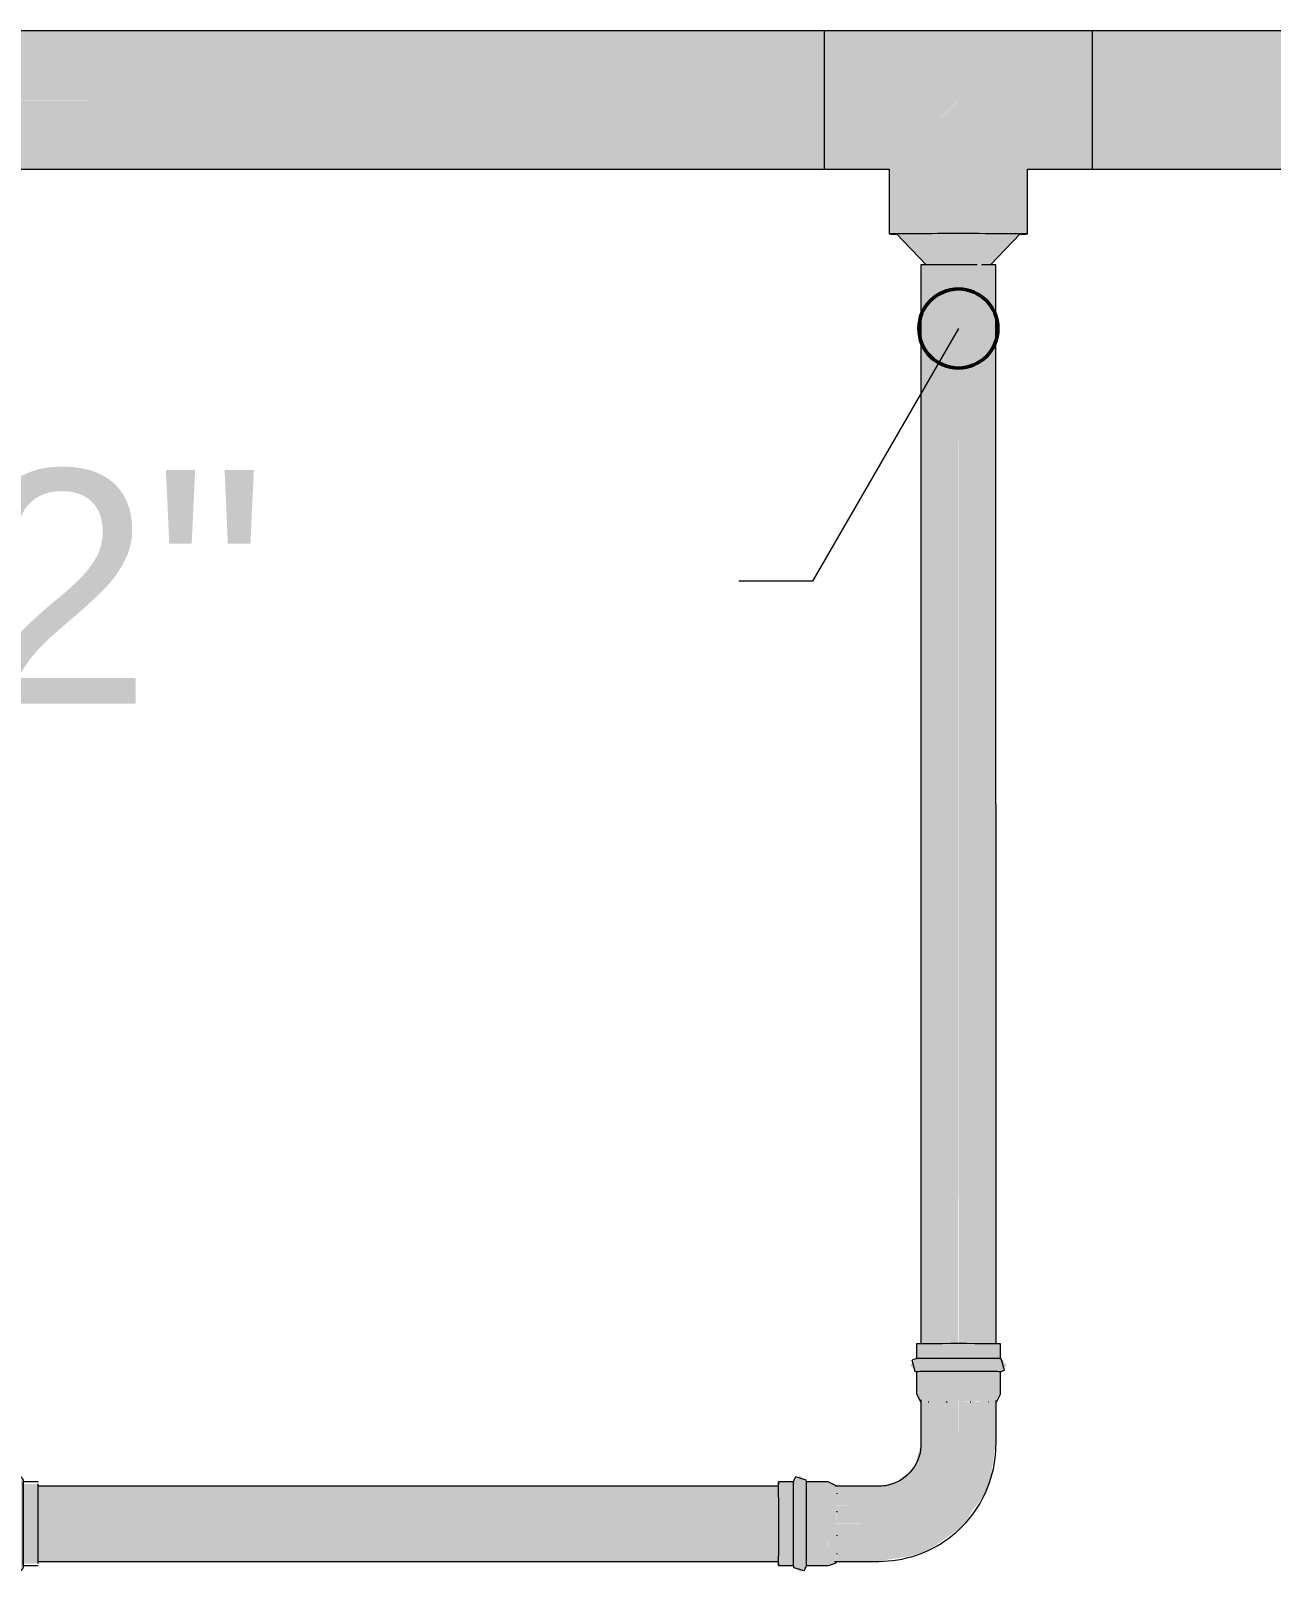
# Model space of a CAD drawing. Header units: inches. Extents: x -3385 to 41, y 7 to 1342.
# Drawn here: x -3215.64 to -3184.27, y 1094.52 to 1133.49 of the extents above; entities that cross this region are included whole.
import ezdxf

# ---------------------------------------------------------------- set-up
doc = ezdxf.new("R2010")
doc.units = ezdxf.units.IN
doc.header["$MEASUREMENT"] = 0
doc.layers.add('G-ANNO-DIMS', color=111, linetype='Continuous', lineweight=9)
doc.layers.add('P-PIPE', color=3, linetype='Continuous', lineweight=9)
doc.styles.add('Arial', font='arial.ttf', dxfattribs={"height": 5.901198})

# ---------------------------------------------------------------- blocks, each defined once
blk = doc.blocks.new('Victaulic-VicPress316-Elbow 90-45deg Style P568_P571 - Standard-V24-LOWER PARKING')
at = {"layer": 'P-PIPE'}
for points in [[(-3218.941, 1095.743), (-3218.777, 1095.743), (-3218.8, 1095.982), (-3218.87, 1096.213), (-3219.172, 1096.631), (-3219.367, 1096.79), (-3219.672, 1096.913), (-3220, 1096.966), (-3220.341, 1096.908), (-3220.672, 1096.758), (-3220.857, 1096.593), (-3221.13, 1096.213), (-3221.141, 1095.743), (-3221.059, 1095.743), (-3220.857, 1096.365), (-3220.327, 1096.75), (-3219.673, 1096.75), (-3219.143, 1096.365), (-3219.042, 1096.054)], [(-3218.941, 1095.743), (-3219.143, 1096.365), (-3219.673, 1096.75), (-3220.327, 1096.75), (-3220.857, 1096.365), (-3221.059, 1095.743), (-3220.95, 1095.743), (-3220.911, 1096.006), (-3220.823, 1096.218), (-3220.672, 1096.415), (-3220.475, 1096.566), (-3220.246, 1096.66), (-3220, 1096.693), (-3219.706, 1096.646), (-3219.688, 1096.633), (-3219.525, 1096.566), (-3219.328, 1096.415), (-3219.177, 1096.218), (-3219.082, 1095.989), (-3219.05, 1095.743)], [(-3216.711, 1095.743), (-3216.711, 1096.75), (-3216.829, 1096.773), (-3216.89, 1096.724), (-3216.929, 1096.635), (-3216.9, 1096.559), (-3216.929, 1096.281), (-3216.912, 1096.206), (-3216.911, 1095.954), (-3216.929, 1095.743), (-3216.833, 1095.743)], [(-3216.644, 1095.743), (-3216.155, 1095.746), (-3216.155, 1096.75), (-3216.711, 1096.75), (-3216.711, 1095.743)], [(-3215.908, 1095.743), (-3215.826, 1095.743), (-3215.838, 1096.79), (-3215.877, 1096.908), (-3215.99, 1096.966), (-3216.044, 1096.908), (-3216.155, 1096.75), (-3216.155, 1095.743), (-3215.99, 1095.743)], [(-3215.503, 1095.743), (-3215.45, 1095.743), (-3215.45, 1096.75), (-3215.826, 1096.75), (-3215.826, 1095.743)], [(-3218.777, 1095.743), (-3217.985, 1095.743), (-3217.985, 1096.693), (-3219.231, 1096.68), (-3219.143, 1096.593), (-3218.868, 1096.206), (-3218.8, 1095.982), (-3218.785, 1095.834)], [(-3216.929, 1095.743), (-3216.901, 1096.064), (-3216.928, 1096.32), (-3216.907, 1096.474), (-3216.901, 1096.575), (-3216.929, 1096.646), (-3216.905, 1096.693), (-3217.985, 1096.678), (-3217.985, 1095.743), (-3217.773, 1095.743)], [(-3219.224, 1096.279), (-3219.241, 1096.301), (-3219.231, 1096.288)], [(-3220, 1094.519), (-3219.659, 1094.577), (-3219.367, 1094.696), (-3219.143, 1094.892), (-3218.87, 1095.273), (-3218.8, 1095.503), (-3218.777, 1095.743), (-3218.941, 1095.743), (-3219.143, 1095.12), (-3219.673, 1094.736), (-3220.327, 1094.736), (-3220.327, 1094.736), (-3220.857, 1095.12), (-3221.059, 1095.743), (-3221.224, 1095.743), (-3221.2, 1095.503), (-3221.13, 1095.273), (-3220.828, 1094.855), (-3220.633, 1094.696), (-3220.328, 1094.572)], [(-3219.673, 1094.736), (-3219.143, 1095.12), (-3218.941, 1095.743), (-3219.05, 1095.743), (-3219.089, 1095.48), (-3219.177, 1095.268), (-3219.328, 1095.071), (-3219.525, 1094.92), (-3219.754, 1094.825), (-3220, 1094.793), (-3220.294, 1094.839), (-3220.312, 1094.852), (-3220.475, 1094.92), (-3220.672, 1095.071), (-3220.823, 1095.268), (-3220.918, 1095.497), (-3220.95, 1095.743), (-3221.059, 1095.743), (-3220.857, 1095.12), (-3220.327, 1094.736), (-3220, 1094.736)], [(-3219.248, 1094.793), (-3217.985, 1094.807), (-3217.985, 1095.743), (-3218.777, 1095.743), (-3218.806, 1095.485), (-3218.891, 1095.243), (-3219.176, 1094.851), (-3219.236, 1094.802)], [(-3216.905, 1094.793), (-3216.929, 1094.851), (-3216.899, 1094.927), (-3216.906, 1095.014), (-3216.91, 1095.088), (-3216.929, 1095.206), (-3216.913, 1095.304), (-3216.9, 1095.539), (-3216.929, 1095.743), (-3217.985, 1095.743), (-3217.985, 1094.793), (-3216.929, 1094.793)], [(-3216.829, 1094.713), (-3216.711, 1094.736), (-3216.711, 1095.743), (-3216.928, 1095.74), (-3216.897, 1095.464), (-3216.92, 1095.132), (-3216.906, 1095.012), (-3216.903, 1094.896), (-3216.927, 1094.836), (-3216.867, 1094.736), (-3216.841, 1094.72)], [(-3216.155, 1094.736), (-3216.155, 1095.743), (-3216.711, 1095.743), (-3216.711, 1094.736)], [(-3215.99, 1094.519), (-3215.877, 1094.577), (-3215.826, 1094.736), (-3215.826, 1095.743), (-3216.155, 1095.743), (-3216.155, 1094.736), (-3216.04, 1094.572)], [(-3215.45, 1094.736), (-3215.45, 1095.743), (-3215.826, 1095.743), (-3215.826, 1094.736)]]:
    blk.add_hatch(color=256, dxfattribs=at).paths.add_polyline_path(points, flags=0)
for p, q in [((-3216.155, 1096.802), (-3216.711, 1096.802)), ((-3216.155, 1096.75), (-3216.155, 1095.743)), ((-3215.826, 1096.75), (-3215.826, 1095.743)), ((-3215.45, 1096.802), (-3215.826, 1096.802)), ((-3215.45, 1095.743), (-3215.45, 1096.75)), ((-3220.048, 1096.692), (-3220.01, 1096.693)), ((-3219.994, 1096.693), (-3219.986, 1096.693)), ((-3216.885, 1096.693), (-3217.985, 1096.693)), ((-3216.929, 1096.322), (-3216.929, 1096.284)), ((-3216.155, 1095.743), (-3216.155, 1094.736)), ((-3215.826, 1095.743), (-3215.826, 1094.736)), ((-3215.45, 1094.736), (-3215.45, 1095.743)), ((-3216.929, 1095.202), (-3216.929, 1095.164)), ((-3217.985, 1094.793), (-3216.882, 1094.793)), ((-3216.711, 1094.684), (-3216.155, 1094.684)), ((-3215.826, 1094.684), (-3215.45, 1094.684))]:
    blk.add_line(p, q, dxfattribs=at)
at = {"layer": 'P-PIPE', "flags": 128}
for points in [[(-3218.777, 1095.743), (-3218.777, 1095.792), (-3218.78, 1095.841), (-3218.785, 1095.889), (-3218.792, 1095.938), (-3218.801, 1095.986), (-3218.812, 1096.034), (-3218.824, 1096.081), (-3218.839, 1096.128), (-3218.855, 1096.174), (-3218.873, 1096.219), (-3218.893, 1096.264), (-3218.915, 1096.308), (-3218.938, 1096.351), (-3218.963, 1096.393), (-3218.99, 1096.434), (-3219.019, 1096.473), (-3219.049, 1096.512), (-3219.08, 1096.55), (-3219.113, 1096.586), (-3219.148, 1096.621), (-3219.183, 1096.654), (-3219.22, 1096.686), (-3219.259, 1096.716), (-3219.298, 1096.745), (-3219.339, 1096.772), (-3219.381, 1096.798), (-3219.423, 1096.822), (-3219.467, 1096.844), (-3219.511, 1096.865), (-3219.557, 1096.883), (-3219.603, 1096.9), (-3219.649, 1096.915), (-3219.696, 1096.928), (-3219.744, 1096.939), (-3219.792, 1096.949), (-3219.84, 1096.956), (-3219.889, 1096.961), (-3219.938, 1096.965), (-3219.987, 1096.966), (-3220.036, 1096.966), (-3220.085, 1096.963), (-3220.133, 1096.959), (-3220.182, 1096.953), (-3220.23, 1096.944), (-3220.278, 1096.934), (-3220.325, 1096.922), (-3220.372, 1096.908), (-3220.419, 1096.892), (-3220.464, 1096.875), (-3220.509, 1096.855), (-3220.553, 1096.834), (-3220.596, 1096.811), (-3220.639, 1096.786), (-3220.68, 1096.76), (-3220.72, 1096.732), (-3220.759, 1096.702), (-3220.797, 1096.671), (-3220.833, 1096.639), (-3220.868, 1096.605), (-3220.902, 1096.569), (-3220.935, 1096.533), (-3220.965, 1096.495), (-3220.995, 1096.455), (-3221.022, 1096.415), (-3221.048, 1096.374), (-3221.073, 1096.331), (-3221.095, 1096.288), (-3221.116, 1096.244), (-3221.135, 1096.198), (-3221.153, 1096.153), (-3221.168, 1096.106), (-3221.182, 1096.059), (-3221.194, 1096.012), (-3221.203, 1095.964), (-3221.211, 1095.915), (-3221.217, 1095.867), (-3221.221, 1095.818), (-3221.223, 1095.769), (-3221.224, 1095.743)], [(-3216.929, 1096.693), (-3216.922, 1096.701), (-3216.915, 1096.71), (-3216.908, 1096.718), (-3216.9, 1096.726), (-3216.892, 1096.733), (-3216.884, 1096.74), (-3216.875, 1096.747), (-3216.866, 1096.753), (-3216.857, 1096.759), (-3216.848, 1096.765), (-3216.839, 1096.77), (-3216.829, 1096.775), (-3216.819, 1096.78), (-3216.809, 1096.784), (-3216.799, 1096.787), (-3216.788, 1096.791), (-3216.778, 1096.794), (-3216.767, 1096.796), (-3216.756, 1096.798), (-3216.746, 1096.8), (-3216.735, 1096.801), (-3216.724, 1096.802), (-3216.713, 1096.802), (-3216.711, 1096.802)], [(-3216.155, 1096.802), (-3216.155, 1096.801), (-3216.155, 1096.799), (-3216.155, 1096.794), (-3216.155, 1096.788), (-3216.155, 1096.781), (-3216.155, 1096.772), (-3216.155, 1096.761), (-3216.155, 1096.748), (-3216.155, 1096.734), (-3216.155, 1096.718), (-3216.155, 1096.701), (-3216.155, 1096.682), (-3216.155, 1096.662), (-3216.155, 1096.64), (-3216.155, 1096.617), (-3216.155, 1096.592), (-3216.155, 1096.566), (-3216.155, 1096.539), (-3216.155, 1096.51), (-3216.155, 1096.481), (-3216.155, 1096.45), (-3216.155, 1096.418), (-3216.155, 1096.384), (-3216.155, 1096.35), (-3216.155, 1096.315), (-3216.155, 1096.279), (-3216.155, 1096.242), (-3216.155, 1096.204), (-3216.155, 1096.166), (-3216.155, 1096.127), (-3216.155, 1096.087), (-3216.155, 1096.047), (-3216.155, 1096.006), (-3216.155, 1095.964), (-3216.155, 1095.923), (-3216.155, 1095.881), (-3216.155, 1095.839), (-3216.155, 1095.797), (-3216.155, 1095.754), (-3216.155, 1095.743)], [(-3216.155, 1096.802), (-3216.154, 1096.808), (-3216.154, 1096.815), (-3216.153, 1096.822), (-3216.152, 1096.828), (-3216.151, 1096.835), (-3216.15, 1096.841), (-3216.148, 1096.847), (-3216.146, 1096.854), (-3216.144, 1096.86), (-3216.142, 1096.866), (-3216.139, 1096.872), (-3216.136, 1096.878), (-3216.133, 1096.884), (-3216.129, 1096.889), (-3216.126, 1096.895), (-3216.122, 1096.9), (-3216.118, 1096.905), (-3216.114, 1096.91), (-3216.109, 1096.915), (-3216.105, 1096.92), (-3216.1, 1096.924), (-3216.095, 1096.929), (-3216.09, 1096.933), (-3216.084, 1096.937), (-3216.079, 1096.94), (-3216.073, 1096.944), (-3216.068, 1096.947), (-3216.062, 1096.95), (-3216.056, 1096.953), (-3216.05, 1096.955), (-3216.043, 1096.957), (-3216.037, 1096.959), (-3216.031, 1096.961), (-3216.024, 1096.963), (-3216.018, 1096.964), (-3216.011, 1096.965), (-3216.005, 1096.966), (-3215.998, 1096.966), (-3215.992, 1096.966), (-3215.985, 1096.966), (-3215.979, 1096.966), (-3215.972, 1096.965), (-3215.966, 1096.965), (-3215.959, 1096.963), (-3215.953, 1096.962), (-3215.946, 1096.96), (-3215.94, 1096.959), (-3215.934, 1096.956), (-3215.928, 1096.954), (-3215.922, 1096.951), (-3215.916, 1096.949), (-3215.91, 1096.946), (-3215.904, 1096.942), (-3215.899, 1096.939), (-3215.893, 1096.935), (-3215.888, 1096.931), (-3215.883, 1096.927), (-3215.878, 1096.922), (-3215.873, 1096.918), (-3215.869, 1096.913), (-3215.864, 1096.908), (-3215.86, 1096.903), (-3215.856, 1096.898), (-3215.853, 1096.892), (-3215.849, 1096.887), (-3215.846, 1096.881), (-3215.843, 1096.875), (-3215.84, 1096.869), (-3215.837, 1096.863), (-3215.835, 1096.857), (-3215.833, 1096.851), (-3215.831, 1096.844), (-3215.83, 1096.838), (-3215.828, 1096.832), (-3215.827, 1096.825), (-3215.826, 1096.819), (-3215.826, 1096.812), (-3215.826, 1096.805), (-3215.826, 1096.802)], [(-3216.155, 1096.744), (-3216.155, 1096.757), (-3216.155, 1096.769), (-3216.155, 1096.778), (-3216.155, 1096.786), (-3216.155, 1096.793), (-3216.155, 1096.798), (-3216.155, 1096.801), (-3216.155, 1096.802), (-3216.155, 1096.802)], [(-3215.826, 1095.743), (-3215.826, 1095.785), (-3215.826, 1095.828), (-3215.826, 1095.87), (-3215.826, 1095.912), (-3215.826, 1095.953), (-3215.826, 1095.995), (-3215.826, 1096.036), (-3215.826, 1096.076), (-3215.826, 1096.116), (-3215.826, 1096.155), (-3215.826, 1096.194), (-3215.826, 1096.232), (-3215.826, 1096.269), (-3215.826, 1096.305), (-3215.826, 1096.341), (-3215.826, 1096.375), (-3215.826, 1096.409), (-3215.826, 1096.441), (-3215.826, 1096.472), (-3215.826, 1096.503), (-3215.826, 1096.531), (-3215.826, 1096.559), (-3215.826, 1096.585), (-3215.826, 1096.61), (-3215.826, 1096.634), (-3215.826, 1096.656), (-3215.826, 1096.677), (-3215.826, 1096.696), (-3215.826, 1096.714), (-3215.826, 1096.73), (-3215.826, 1096.744), (-3215.826, 1096.757), (-3215.826, 1096.769), (-3215.826, 1096.778), (-3215.826, 1096.786), (-3215.826, 1096.793), (-3215.826, 1096.798), (-3215.826, 1096.801), (-3215.826, 1096.802), (-3215.826, 1096.802)], [(-3215.826, 1096.802), (-3215.826, 1096.801), (-3215.826, 1096.799), (-3215.826, 1096.794), (-3215.826, 1096.788), (-3215.826, 1096.781), (-3215.826, 1096.772), (-3215.826, 1096.761), (-3215.826, 1096.748)], [(-3219.248, 1096.693), (-3219.206, 1096.693), (-3219.141, 1096.693), (-3219.074, 1096.693), (-3219.005, 1096.693), (-3218.935, 1096.693), (-3218.863, 1096.693), (-3218.79, 1096.693), (-3218.715, 1096.693), (-3218.639, 1096.693), (-3218.563, 1096.693), (-3218.485, 1096.693), (-3218.406, 1096.693), (-3218.327, 1096.693), (-3218.248, 1096.693), (-3218.167, 1096.693), (-3218.087, 1096.693), (-3218.006, 1096.693), (-3217.985, 1096.693)], [(-3221.224, 1095.743), (-3221.223, 1095.694), (-3221.22, 1095.645), (-3221.215, 1095.596), (-3221.208, 1095.548), (-3221.199, 1095.5), (-3221.188, 1095.452), (-3221.176, 1095.405), (-3221.161, 1095.358), (-3221.145, 1095.312), (-3221.127, 1095.266), (-3221.107, 1095.222), (-3221.085, 1095.178), (-3221.062, 1095.135), (-3221.037, 1095.093), (-3221.01, 1095.052), (-3220.981, 1095.012), (-3220.951, 1094.973), (-3220.92, 1094.936), (-3220.887, 1094.9), (-3220.852, 1094.865), (-3220.817, 1094.832), (-3220.78, 1094.8), (-3220.741, 1094.769), (-3220.702, 1094.741), (-3220.661, 1094.713), (-3220.619, 1094.688), (-3220.577, 1094.664), (-3220.533, 1094.642), (-3220.489, 1094.621), (-3220.443, 1094.602), (-3220.397, 1094.586), (-3220.351, 1094.571), (-3220.304, 1094.558), (-3220.256, 1094.546), (-3220.208, 1094.537), (-3220.16, 1094.53), (-3220.111, 1094.524), (-3220.062, 1094.521), (-3220.013, 1094.519), (-3219.964, 1094.52), (-3219.915, 1094.522), (-3219.867, 1094.527), (-3219.818, 1094.533), (-3219.77, 1094.541), (-3219.722, 1094.551), (-3219.675, 1094.563), (-3219.628, 1094.577), (-3219.581, 1094.593), (-3219.536, 1094.611), (-3219.491, 1094.63), (-3219.447, 1094.652), (-3219.404, 1094.675), (-3219.361, 1094.699), (-3219.32, 1094.726), (-3219.28, 1094.754), (-3219.241, 1094.783), (-3219.203, 1094.814), (-3219.167, 1094.847), (-3219.132, 1094.881), (-3219.098, 1094.916), (-3219.065, 1094.953), (-3219.035, 1094.991), (-3219.005, 1095.03), (-3218.978, 1095.071), (-3218.952, 1095.112), (-3218.927, 1095.155), (-3218.905, 1095.198), (-3218.884, 1095.242), (-3218.865, 1095.287), (-3218.847, 1095.333), (-3218.832, 1095.379), (-3218.818, 1095.426), (-3218.806, 1095.474), (-3218.797, 1095.522), (-3218.789, 1095.57), (-3218.783, 1095.619), (-3218.779, 1095.668), (-3218.777, 1095.716), (-3218.777, 1095.743)], [(-3216.155, 1095.743), (-3216.155, 1095.701), (-3216.155, 1095.658), (-3216.155, 1095.616), (-3216.155, 1095.574), (-3216.155, 1095.532), (-3216.155, 1095.491), (-3216.155, 1095.45), (-3216.155, 1095.41), (-3216.155, 1095.37), (-3216.155, 1095.33), (-3216.155, 1095.292), (-3216.155, 1095.254), (-3216.155, 1095.217), (-3216.155, 1095.18), (-3216.155, 1095.145), (-3216.155, 1095.11), (-3216.155, 1095.077), (-3216.155, 1095.045), (-3216.155, 1095.013), (-3216.155, 1094.983), (-3216.155, 1094.954), (-3216.155, 1094.927), (-3216.155, 1094.9), (-3216.155, 1094.875), (-3216.155, 1094.852), (-3216.155, 1094.83), (-3216.155, 1094.809), (-3216.155, 1094.79), (-3216.155, 1094.772), (-3216.155, 1094.756), (-3216.155, 1094.741), (-3216.155, 1094.728), (-3216.155, 1094.717), (-3216.155, 1094.707), (-3216.155, 1094.699), (-3216.155, 1094.693), (-3216.155, 1094.688), (-3216.155, 1094.685), (-3216.155, 1094.684), (-3216.155, 1094.684)], [(-3215.826, 1094.684), (-3215.826, 1094.685), (-3215.826, 1094.687), (-3215.826, 1094.692), (-3215.826, 1094.697), (-3215.826, 1094.705), (-3215.826, 1094.714), (-3215.826, 1094.725), (-3215.826, 1094.738), (-3215.826, 1094.752), (-3215.826, 1094.767), (-3215.826, 1094.785), (-3215.826, 1094.804), (-3215.826, 1094.824), (-3215.826, 1094.846), (-3215.826, 1094.869), (-3215.826, 1094.893), (-3215.826, 1094.919), (-3215.826, 1094.947), (-3215.826, 1094.975), (-3215.826, 1095.005), (-3215.826, 1095.036), (-3215.826, 1095.068), (-3215.826, 1095.101), (-3215.826, 1095.136), (-3215.826, 1095.171), (-3215.826, 1095.207), (-3215.826, 1095.244), (-3215.826, 1095.282), (-3215.826, 1095.32), (-3215.826, 1095.359), (-3215.826, 1095.399), (-3215.826, 1095.439), (-3215.826, 1095.48), (-3215.826, 1095.521), (-3215.826, 1095.563), (-3215.826, 1095.605), (-3215.826, 1095.647), (-3215.826, 1095.689), (-3215.826, 1095.731), (-3215.826, 1095.743)], [(-3219.997, 1094.793), (-3220, 1094.793), (-3220, 1094.793)], [(-3217.985, 1094.793), (-3218.065, 1094.793), (-3218.146, 1094.793), (-3218.226, 1094.793), (-3218.306, 1094.793), (-3218.385, 1094.793), (-3218.464, 1094.793), (-3218.542, 1094.793), (-3218.619, 1094.793), (-3218.695, 1094.793), (-3218.77, 1094.793), (-3218.843, 1094.793), (-3218.915, 1094.793), (-3218.986, 1094.793), (-3219.055, 1094.793), (-3219.123, 1094.793), (-3219.188, 1094.793), (-3219.248, 1094.793)], [(-3216.711, 1094.684), (-3216.722, 1094.684), (-3216.733, 1094.685), (-3216.744, 1094.686), (-3216.754, 1094.687), (-3216.765, 1094.689), (-3216.776, 1094.692), (-3216.786, 1094.695), (-3216.797, 1094.698), (-3216.807, 1094.701), (-3216.817, 1094.705), (-3216.827, 1094.71), (-3216.837, 1094.715), (-3216.846, 1094.72), (-3216.856, 1094.726), (-3216.865, 1094.731), (-3216.874, 1094.738), (-3216.882, 1094.745), (-3216.891, 1094.752), (-3216.899, 1094.759), (-3216.906, 1094.767), (-3216.914, 1094.775), (-3216.921, 1094.783), (-3216.928, 1094.791), (-3216.929, 1094.793)], [(-3216.155, 1094.684), (-3216.155, 1094.685), (-3216.155, 1094.687), (-3216.155, 1094.692), (-3216.155, 1094.697), (-3216.155, 1094.705), (-3216.155, 1094.714), (-3216.155, 1094.725), (-3216.155, 1094.738)], [(-3215.826, 1094.684), (-3215.826, 1094.677), (-3215.826, 1094.671), (-3215.827, 1094.664), (-3215.828, 1094.658), (-3215.829, 1094.651), (-3215.83, 1094.645), (-3215.832, 1094.638), (-3215.834, 1094.632), (-3215.836, 1094.626), (-3215.838, 1094.62), (-3215.841, 1094.614), (-3215.844, 1094.608), (-3215.847, 1094.602), (-3215.851, 1094.597), (-3215.854, 1094.591), (-3215.858, 1094.586), (-3215.862, 1094.58), (-3215.866, 1094.575), (-3215.871, 1094.571), (-3215.875, 1094.566), (-3215.88, 1094.561), (-3215.885, 1094.557), (-3215.89, 1094.553), (-3215.896, 1094.549), (-3215.901, 1094.545), (-3215.907, 1094.542), (-3215.912, 1094.539), (-3215.918, 1094.536), (-3215.924, 1094.533), (-3215.93, 1094.531), (-3215.937, 1094.528), (-3215.943, 1094.526), (-3215.949, 1094.525), (-3215.956, 1094.523), (-3215.962, 1094.522), (-3215.969, 1094.521), (-3215.975, 1094.52), (-3215.982, 1094.52), (-3215.988, 1094.519), (-3215.995, 1094.519), (-3216.001, 1094.52), (-3216.008, 1094.52), (-3216.014, 1094.521), (-3216.021, 1094.522), (-3216.027, 1094.524), (-3216.034, 1094.525), (-3216.04, 1094.527), (-3216.046, 1094.529), (-3216.052, 1094.532), (-3216.058, 1094.534), (-3216.064, 1094.537), (-3216.07, 1094.54), (-3216.076, 1094.544), (-3216.081, 1094.547), (-3216.087, 1094.551), (-3216.092, 1094.555), (-3216.097, 1094.559), (-3216.102, 1094.563), (-3216.107, 1094.568), (-3216.111, 1094.573), (-3216.116, 1094.578), (-3216.12, 1094.583), (-3216.124, 1094.588), (-3216.127, 1094.594), (-3216.131, 1094.599), (-3216.134, 1094.605), (-3216.137, 1094.611), (-3216.14, 1094.617), (-3216.143, 1094.623), (-3216.145, 1094.629), (-3216.147, 1094.635), (-3216.149, 1094.641), (-3216.15, 1094.648), (-3216.152, 1094.654), (-3216.153, 1094.661), (-3216.154, 1094.667), (-3216.154, 1094.674), (-3216.154, 1094.68), (-3216.155, 1094.684)], [(-3215.826, 1094.741), (-3215.826, 1094.728), (-3215.826, 1094.717), (-3215.826, 1094.707), (-3215.826, 1094.699), (-3215.826, 1094.693), (-3215.826, 1094.688), (-3215.826, 1094.685), (-3215.826, 1094.684), (-3215.826, 1094.684)]]:
    blk.add_lwpolyline(points, dxfattribs=at)
at = {"layer": 'P-PIPE'}
for radius, start, end in [(1.059, 0, 179.9998), (0.95, 142.3142, 145.4341), (0.95, 107.9998, 109.3677), (0.95, 70.6318, 71.9998), (0.95, 34.5656, 37.6855), (1.059, 180, 359.9998), (0.95, 214.5679, 217.6828), (0.95, 322.3168, 325.4318), (0.95, 250.6368, 251.9998), (0.95, 287.9998, 289.3628)]:
    blk.add_arc((-3220, 1095.743), radius, start, end, dxfattribs=at)
blk = doc.blocks.new('Victaulic-VicPress316-Elbow 90-45deg Style P568_P571 - Standard-1231434-LOWER PARKING')
at = {"layer": 'P-PIPE'}
h = blk.add_hatch(color=256, dxfattribs=at)
h.paths.add_polyline_path([(-3191.12, 1099.917), (-3191.12, 1100.293), (-3191.847, 1100.297), (-3191.847, 1099.921), (-3191.189, 1099.918)], flags=0)
h.paths.add_polyline_path([(-3193.238, 1099.917), (-3192.174, 1099.921), (-3192.174, 1100.297), (-3193.238, 1100.293), (-3193.238, 1099.919)], flags=0)
h.paths.add_polyline_path([(-3191.847, 1099.921), (-3191.847, 1100.297), (-3192.174, 1100.297), (-3192.174, 1099.921), (-3191.999, 1099.921)], flags=0)
for points in [[(-3193.238, 1099.588), (-3191.846, 1099.592), (-3191.116, 1099.591), (-3191.064, 1099.626), (-3190.978, 1099.73), (-3190.956, 1099.753), (-3191.12, 1099.917), (-3192.502, 1099.921), (-3193.238, 1099.917), (-3193.291, 1099.882), (-3193.378, 1099.778), (-3193.403, 1099.753), (-3193.291, 1099.641)], [(-3191.038, 1099.835), (-3191.068, 1099.879), (-3191.12, 1099.917), (-3191.047, 1099.844)], [(-3191.12, 1099.032), (-3191.12, 1099.588), (-3192.502, 1099.592), (-3193.238, 1099.588), (-3193.238, 1099.032), (-3191.847, 1099.036), (-3191.158, 1099.032)], [(-3191.229, 1098.814), (-3191.211, 1098.851), (-3191.189, 1098.862), (-3191.149, 1098.91), (-3191.12, 1099.032), (-3192.502, 1099.036), (-3193.238, 1099.032), (-3193.213, 1098.961), (-3193.209, 1098.91), (-3193.128, 1098.816), (-3193.094, 1098.849), (-3192.923, 1098.817), (-3192.824, 1098.841), (-3192.514, 1098.824), (-3192.457, 1098.818), (-3192.34, 1098.831), (-3192.103, 1098.837), (-3191.799, 1098.831), (-3191.691, 1098.846), (-3191.402, 1098.816), (-3191.285, 1098.841), (-3191.23, 1098.815)], [(-3193.129, 1097.758), (-3192.786, 1097.761), (-3192.175, 1097.762), (-3192.187, 1098.841), (-3192.514, 1098.824), (-3192.66, 1098.847), (-3192.767, 1098.84), (-3192.852, 1098.839), (-3192.952, 1098.816), (-3193.1, 1098.846), (-3193.129, 1098.797), (-3193.129, 1097.759)], [(-3191.229, 1097.758), (-3191.238, 1098.82), (-3191.291, 1098.843), (-3191.453, 1098.823), (-3191.509, 1098.837), (-3191.799, 1098.831), (-3191.896, 1098.818), (-3192.026, 1098.832), (-3192.175, 1098.842), (-3192.175, 1097.762), (-3191.243, 1097.759)], [(-3194.19, 1095.747), (-3193.419, 1095.9), (-3192.763, 1096.34), (-3192.328, 1096.991), (-3192.175, 1097.762), (-3193.129, 1097.758), (-3193.272, 1097.225), (-3193.665, 1096.835), (-3194.194, 1096.679), (-3194.19, 1095.899)], [(-3194.194, 1094.793), (-3193.924, 1094.847), (-3193.469, 1094.912), (-3193.023, 1095.041), (-3192.722, 1095.222), (-3192.177, 1095.608), (-3192.089, 1095.675), (-3191.808, 1096.095), (-3191.625, 1096.34), (-3191.447, 1096.653), (-3191.346, 1097.034), (-3191.243, 1097.759), (-3192.175, 1097.762), (-3192.328, 1096.991), (-3192.765, 1096.337), (-3193.419, 1095.9), (-3194.19, 1095.747), (-3194.194, 1094.808)], [(-3196.354, 1094.684), (-3196.349, 1095.922), (-3196.354, 1096.802), (-3196.729, 1096.802), (-3196.724, 1095.53), (-3196.729, 1094.684)], [(-3196.189, 1094.519), (-3196.025, 1094.684), (-3196.02, 1095.747), (-3196.025, 1096.802), (-3196.06, 1096.858), (-3196.167, 1096.944), (-3196.189, 1096.966), (-3196.354, 1096.802), (-3196.349, 1095.53), (-3196.351, 1094.68), (-3196.315, 1094.631), (-3196.214, 1094.544)], [(-3195.468, 1094.684), (-3195.298, 1094.753), (-3195.253, 1094.794), (-3195.283, 1094.828), (-3195.247, 1094.997), (-3195.271, 1095.098), (-3195.253, 1095.408), (-3195.246, 1095.465), (-3195.259, 1095.582), (-3195.265, 1095.819), (-3195.259, 1096.122), (-3195.276, 1096.231), (-3195.248, 1096.52), (-3195.275, 1096.637), (-3195.274, 1096.705), (-3195.298, 1096.733), (-3195.346, 1096.773), (-3195.468, 1096.802), (-3195.463, 1095.539), (-3195.468, 1094.709)], [(-3195.249, 1094.793), (-3194.194, 1094.805), (-3194.191, 1095.135), (-3194.19, 1095.747), (-3195.269, 1095.735), (-3195.253, 1095.408), (-3195.276, 1095.262), (-3195.269, 1095.203), (-3195.269, 1095.07), (-3195.248, 1094.97), (-3195.281, 1094.823), (-3195.25, 1094.793)], [(-3193.948, 1094.842), (-3193.458, 1094.913), (-3193.485, 1094.91), (-3193.924, 1094.847)], [(-3196.107, 1094.602), (-3196.063, 1094.628), (-3196.025, 1094.684), (-3196.096, 1094.612)]]:
    blk.add_hatch(color=256, dxfattribs=at).paths.add_polyline_path(points, flags=0)
h = blk.add_hatch(color=256, dxfattribs=at)
h.paths.add_polyline_path([(-3195.465, 1096.602), (-3195.468, 1096.802), (-3196.025, 1096.802), (-3196.022, 1096.602), (-3195.465, 1096.602)], flags=0)
h.paths.add_polyline_path([(-3195.468, 1094.684), (-3195.463, 1095.815), (-3195.465, 1096.602), (-3196.022, 1096.602), (-3196.022, 1094.684)], flags=0)
h = blk.add_hatch(color=256, dxfattribs=at)
h.paths.add_polyline_path([(-3194.191, 1096.221), (-3194.194, 1096.693), (-3195.256, 1096.684), (-3195.276, 1096.631), (-3195.254, 1096.468), (-3195.267, 1096.413), (-3195.276, 1096.221), (-3194.191, 1096.221)], flags=0)
h.paths.add_polyline_path([(-3194.19, 1095.747), (-3194.191, 1096.221), (-3195.276, 1096.211), (-3195.259, 1096.122), (-3195.247, 1096.025), (-3195.26, 1095.895), (-3195.27, 1095.747), (-3194.19, 1095.747)], flags=0)
for p, q in [((-3193.238, 1100.293), (-3193.238, 1099.917)), ((-3191.12, 1099.917), (-3191.12, 1100.293)), ((-3193.238, 1099.588), (-3193.238, 1099.032)), ((-3191.12, 1099.032), (-3191.12, 1099.588)), ((-3193.238, 1099.032), (-3193.129, 1098.814)), ((-3193.129, 1098.88), (-3193.129, 1097.758)), ((-3191.229, 1097.758), (-3191.229, 1098.864)), ((-3191.214, 1098.826), (-3191.229, 1098.814)), ((-3191.12, 1099.032), (-3191.214, 1098.826)), ((-3196.354, 1096.802), (-3196.729, 1096.802)), ((-3195.468, 1096.802), (-3196.025, 1096.802)), ((-3195.468, 1096.802), (-3195.25, 1096.693)), ((-3194.194, 1096.693), (-3195.297, 1096.693)), ((-3195.312, 1094.793), (-3194.194, 1094.793)), ((-3195.289, 1094.751), (-3195.25, 1094.793)), ((-3196.729, 1094.684), (-3196.354, 1094.684)), ((-3196.025, 1094.684), (-3195.468, 1094.684)), ((-3195.468, 1094.684), (-3195.289, 1094.751))]:
    blk.add_line(p, q, dxfattribs=at)
at = {"layer": 'P-PIPE', "flags": 128}
for points in [[(-3191.012, 1099.629), (-3191.102, 1099.916), (-3191.114, 1099.917), (-3191.121, 1099.918), (-3191.129, 1099.918), (-3191.137, 1099.918), (-3191.147, 1099.918), (-3191.158, 1099.918), (-3191.17, 1099.919), (-3191.185, 1099.919), (-3191.2, 1099.919), (-3191.218, 1099.919), (-3191.236, 1099.919), (-3191.257, 1099.919), (-3191.278, 1099.92), (-3191.301, 1099.92), (-3191.326, 1099.92), (-3191.352, 1099.92), (-3191.379, 1099.92), (-3191.407, 1099.92), (-3191.437, 1099.92), (-3191.468, 1099.921), (-3191.5, 1099.921), (-3191.533, 1099.921), (-3191.567, 1099.921), (-3191.602, 1099.921), (-3191.638, 1099.921), (-3191.675, 1099.921), (-3191.713, 1099.921), (-3191.751, 1099.921), (-3191.791, 1099.921), (-3191.83, 1099.921), (-3191.871, 1099.922), (-3191.911, 1099.922), (-3191.953, 1099.922), (-3191.994, 1099.922), (-3192.036, 1099.922), (-3192.078, 1099.922), (-3192.12, 1099.922), (-3192.163, 1099.922), (-3192.205, 1099.922), (-3192.248, 1099.922), (-3192.29, 1099.922), (-3192.332, 1099.922), (-3192.374, 1099.922), (-3192.415, 1099.922), (-3192.456, 1099.922), (-3192.497, 1099.921), (-3192.537, 1099.921), (-3192.577, 1099.921), (-3192.616, 1099.921), (-3192.654, 1099.921), (-3192.691, 1099.921), (-3192.728, 1099.921), (-3192.764, 1099.921), (-3192.799, 1099.921), (-3192.833, 1099.921), (-3192.866, 1099.921), (-3192.897, 1099.921), (-3192.928, 1099.92), (-3192.957, 1099.92), (-3192.986, 1099.92), (-3193.013, 1099.92), (-3193.038, 1099.92), (-3193.062, 1099.92), (-3193.085, 1099.92), (-3193.107, 1099.919), (-3193.127, 1099.919), (-3193.145, 1099.919), (-3193.162, 1099.919), (-3193.177, 1099.919), (-3193.191, 1099.919), (-3193.203, 1099.918), (-3193.214, 1099.918), (-3193.224, 1099.918), (-3193.232, 1099.918), (-3193.239, 1099.918), (-3193.246, 1099.917), (-3193.264, 1099.915), (-3193.346, 1099.877)], [(-3193.194, 1099.587), (-3193.206, 1099.587), (-3193.217, 1099.587), (-3193.226, 1099.588), (-3193.233, 1099.588), (-3193.24, 1099.588), (-3193.249, 1099.588), (-3193.278, 1099.593), (-3193.346, 1099.877)], [(-3191.012, 1099.629), (-3191.106, 1099.589), (-3191.116, 1099.588), (-3191.123, 1099.588), (-3191.131, 1099.588), (-3191.139, 1099.587), (-3191.149, 1099.587), (-3191.161, 1099.587)], [(-3193.129, 1097.758), (-3193.13, 1097.715), (-3193.133, 1097.673), (-3193.137, 1097.631), (-3193.143, 1097.588), (-3193.15, 1097.546), (-3193.16, 1097.505), (-3193.171, 1097.464), (-3193.183, 1097.423), (-3193.198, 1097.383), (-3193.213, 1097.343), (-3193.231, 1097.304), (-3193.25, 1097.266), (-3193.27, 1097.229), (-3193.292, 1097.192), (-3193.315, 1097.157), (-3193.34, 1097.122), (-3193.366, 1097.088), (-3193.394, 1097.056), (-3193.422, 1097.024), (-3193.452, 1096.994), (-3193.483, 1096.965), (-3193.495, 1096.955)], [(-3192.247, 1095.522), (-3192.159, 1095.602), (-3192.075, 1095.685), (-3191.993, 1095.771), (-3191.916, 1095.861), (-3191.842, 1095.953), (-3191.771, 1096.049), (-3191.705, 1096.147), (-3191.642, 1096.248), (-3191.584, 1096.351), (-3191.53, 1096.457), (-3191.48, 1096.564), (-3191.435, 1096.674), (-3191.393, 1096.785), (-3191.357, 1096.898), (-3191.325, 1097.012), (-3191.297, 1097.128), (-3191.274, 1097.244), (-3191.256, 1097.361), (-3191.242, 1097.479), (-3191.234, 1097.597), (-3191.23, 1097.716), (-3191.229, 1097.758)], [(-3196.297, 1096.926), (-3196.353, 1096.819), (-3196.354, 1096.807), (-3196.354, 1096.8), (-3196.354, 1096.792), (-3196.355, 1096.784), (-3196.355, 1096.774), (-3196.355, 1096.762)], [(-3196.081, 1094.56), (-3196.025, 1094.667), (-3196.025, 1094.678), (-3196.024, 1094.686), (-3196.024, 1094.693), (-3196.024, 1094.702), (-3196.023, 1094.712), (-3196.023, 1094.724), (-3196.023, 1094.737), (-3196.023, 1094.751), (-3196.023, 1094.767), (-3196.023, 1094.785), (-3196.022, 1094.804), (-3196.022, 1094.825), (-3196.022, 1094.847), (-3196.022, 1094.87), (-3196.022, 1094.895), (-3196.021, 1094.921), (-3196.021, 1094.949), (-3196.021, 1094.977), (-3196.021, 1095.007), (-3196.021, 1095.039), (-3196.021, 1095.071), (-3196.021, 1095.104), (-3196.021, 1095.139), (-3196.02, 1095.174), (-3196.02, 1095.21), (-3196.02, 1095.247), (-3196.02, 1095.285), (-3196.02, 1095.324), (-3196.02, 1095.363), (-3196.02, 1095.403), (-3196.02, 1095.443), (-3196.02, 1095.484), (-3196.02, 1095.525), (-3196.02, 1095.567), (-3196.02, 1095.609), (-3196.02, 1095.651), (-3196.02, 1095.693), (-3196.02, 1095.736), (-3196.02, 1095.778), (-3196.02, 1095.821), (-3196.02, 1095.863), (-3196.02, 1095.905), (-3196.02, 1095.946), (-3196.02, 1095.988), (-3196.02, 1096.029), (-3196.02, 1096.07), (-3196.02, 1096.11), (-3196.02, 1096.149), (-3196.02, 1096.188), (-3196.02, 1096.226), (-3196.02, 1096.263), (-3196.02, 1096.3), (-3196.02, 1096.336), (-3196.021, 1096.37), (-3196.021, 1096.404), (-3196.021, 1096.437), (-3196.021, 1096.468), (-3196.021, 1096.498), (-3196.021, 1096.528), (-3196.021, 1096.555), (-3196.022, 1096.582), (-3196.022, 1096.607), (-3196.022, 1096.631), (-3196.022, 1096.654), (-3196.022, 1096.675), (-3196.022, 1096.695), (-3196.023, 1096.713), (-3196.023, 1096.729), (-3196.023, 1096.744), (-3196.023, 1096.758), (-3196.023, 1096.77), (-3196.024, 1096.78), (-3196.024, 1096.79), (-3196.024, 1096.798), (-3196.024, 1096.805), (-3196.025, 1096.814), (-3196.03, 1096.845), (-3196.297, 1096.926)], [(-3193.495, 1096.955), (-3193.528, 1096.927), (-3193.561, 1096.901), (-3193.596, 1096.877), (-3193.632, 1096.854), (-3193.668, 1096.832), (-3193.706, 1096.811), (-3193.744, 1096.793), (-3193.783, 1096.775), (-3193.823, 1096.76), (-3193.863, 1096.746), (-3193.904, 1096.733), (-3193.945, 1096.722), (-3193.986, 1096.713), (-3194.028, 1096.706), (-3194.071, 1096.7), (-3194.113, 1096.696), (-3194.156, 1096.694), (-3194.194, 1096.693)], [(-3194.194, 1094.793), (-3194.076, 1094.795), (-3193.957, 1094.802), (-3193.839, 1094.814), (-3193.722, 1094.831), (-3193.605, 1094.852), (-3193.49, 1094.878), (-3193.375, 1094.908), (-3193.262, 1094.943), (-3193.15, 1094.983), (-3193.04, 1095.027), (-3192.931, 1095.075), (-3192.825, 1095.128), (-3192.721, 1095.185), (-3192.619, 1095.246), (-3192.52, 1095.311), (-3192.424, 1095.38), (-3192.33, 1095.452), (-3192.247, 1095.522)], [(-3196.355, 1094.728), (-3196.355, 1094.716), (-3196.355, 1094.705), (-3196.355, 1094.696), (-3196.354, 1094.688), (-3196.354, 1094.681), (-3196.353, 1094.672), (-3196.348, 1094.64), (-3196.081, 1094.56)]]:
    blk.add_lwpolyline(points, dxfattribs=at)
at = {"layer": 'P-PIPE'}
for centre, major_axis, ratio, start_param, end_param in [((-3192.179, 1100.293), (1.059, 0), 0.004167, 0, 3.136809), ((-3192.179, 1099.917), (1.059, 0), 0.004167, 0, 3.136809), ((-3192.179, 1099.588), (1.059, 0), 0.004167, 0, 3.136809), ((-3192.179, 1098.814), (0.95, 0), 0.004167, 2.48164, 2.50849), ((-3192.179, 1098.814), (0.95, 0), 0.004167, 1.880172, 1.900905), ((-3192.179, 1098.814), (0.95, 0), 0.004167, 1.231119, 1.251853), ((-3192.179, 1098.814), (0.95, 0), 0.004167, 0.623534, 0.650384), ((-3196.729, 1095.743), (0, 1.059), 0.004784, 0.004167, 0.338476), ((-3196.729, 1095.743), (0, 1.059), 0.004784, 3.145759, 6.283185), ((-3196.354, 1095.743), (0, 1.059), 0.004784, 3.145759, 6.283185), ((-3196.025, 1095.743), (0, 1.059), 0.004784, 3.145759, 6.283185), ((-3195.25, 1095.743), (0, 0.95), 0.004784, 6.276806, 6.283185), ((-3195.25, 1095.743), (0, 0.95), 0.004784, 5.632184, 5.659033), ((-3195.25, 1095.743), (0, 0.95), 0.004784, 5.030715, 5.051448), ((-3195.25, 1095.743), (0, 0.95), 0.004784, 4.381663, 4.402396), ((-3195.25, 1095.743), (0, 0.95), 0.004784, 3.774078, 3.800927), ((-3196.729, 1095.743), (0, 1.059), 0.004784, 2.800858, 3.141593)]:
    blk.add_ellipse(centre, major_axis=major_axis, ratio=ratio, start_param=start_param, end_param=end_param, dxfattribs=at)

msp = doc.modelspace()

# ---------------------------------------------------------------- hatches: boundary and pattern name
at = {"layer": 'P-PIPE'}
for points in [[(-3216.61, 1131.743), (-3195.562, 1131.743), (-3195.566, 1133.493), (-3216.614, 1133.493), (-3216.611, 1132.335), (-3216.611, 1131.844)], [(-3193.93, 1129.993), (-3193.93, 1129.993), (-3192.629, 1131.297), (-3192.176, 1131.75), (-3190.428, 1129.993), (-3188.794, 1129.993), (-3188.791, 1131.082), (-3188.794, 1133.493), (-3195.566, 1133.493), (-3195.562, 1132.624), (-3195.566, 1129.993), (-3194.03, 1129.993)], [(-3188.79, 1131.743), (-3119.382, 1131.743), (-3119.386, 1133.493), (-3188.794, 1133.493), (-3188.791, 1132.618), (-3188.79, 1132.196)], [(-3205.741, 1129.993), (-3195.566, 1129.994), (-3195.562, 1131.082), (-3195.562, 1131.743), (-3216.61, 1131.739), (-3216.614, 1129.993), (-3214.478, 1129.993)], [(-3190.43, 1128.357), (-3190.43, 1129.993), (-3190.94, 1130.51), (-3192.176, 1131.75), (-3193.93, 1129.993), (-3193.93, 1128.357), (-3193.307, 1128.362), (-3190.478, 1128.358)], [(-3153.316, 1129.993), (-3119.386, 1129.994), (-3119.382, 1131.079), (-3119.382, 1131.743), (-3188.79, 1131.743), (-3188.793, 1129.993), (-3188.266, 1129.993)], [(-3193.739, 1128.354), (-3193.742, 1128.357), (-3192.466, 1128.363), (-3193.742, 1128.354)], [(-3192.994, 1127.578), (-3191.357, 1127.587), (-3190.617, 1128.357), (-3191.933, 1128.363), (-3193.742, 1128.357), (-3192.995, 1127.578)], [(-3193.129, 1100.294), (-3192.179, 1100.297), (-3192.18, 1127.58), (-3193.13, 1127.576), (-3193.129, 1100.294)], [(-3191.229, 1100.294), (-3191.23, 1127.576), (-3191.705, 1127.579), (-3192.18, 1127.58), (-3192.168, 1100.297), (-3191.257, 1100.295)], [(-3196.724, 1095.743), (-3196.731, 1096.693), (-3215.45, 1096.691), (-3215.45, 1095.743), (-3197.003, 1095.743)], [(-3196.73, 1094.793), (-3196.728, 1094.794), (-3196.724, 1095.743), (-3215.45, 1095.743), (-3215.45, 1094.793), (-3197.003, 1094.793)]]:
    msp.add_hatch(color=256, dxfattribs=at).paths.add_polyline_path(points, flags=0)

# ---------------------------------------------------------------- linework, layer by layer
at = {"layer": 'G-ANNO-DIMS'}
for p, q in [((-3192.18, 1125.965), (-3195.866, 1119.58)), ((-3195.866, 1119.58), (-3208.525, 1119.58))]:
    msp.add_line(p, q, dxfattribs=at)
at = {"layer": 'G-ANNO-DIMS', "lineweight": 50}
msp.add_circle((-3192.18, 1125.965), 1, dxfattribs=at)
at = {"layer": 'P-PIPE'}
for p, q in [((-3195.566, 1133.493), (-3216.614, 1133.493)), ((-3188.794, 1133.493), (-3195.566, 1133.493)), ((-3119.386, 1133.493), (-3188.794, 1133.493)), ((-3216.614, 1129.993), (-3195.566, 1129.993)), ((-3195.566, 1129.993), (-3193.93, 1129.993)), ((-3193.93, 1129.993), (-3193.93, 1128.357)), ((-3190.43, 1129.993), (-3188.794, 1129.993)), ((-3190.43, 1128.357), (-3190.43, 1129.993)), ((-3188.794, 1129.993), (-3119.386, 1129.993)), ((-3193.742, 1128.357), (-3192.992, 1127.576)), ((-3190.617, 1128.357), (-3191.367, 1127.576)), ((-3193.13, 1127.576), (-3193.129, 1100.294)), ((-3191.229, 1100.294), (-3191.23, 1127.576)), ((-3196.728, 1096.693), (-3215.45, 1096.693)), ((-3215.45, 1094.793), (-3196.728, 1094.793))]:
    msp.add_line(p, q, dxfattribs=at)
for centre, major_axis, ratio, start_param, end_param in [((-3195.566, 1131.743), (0, 1.75), 0.002085, 6.025553, 6.283185), ((-3195.566, 1131.743), (0, 1.75), 0.002085, 6.154357, 6.283185), ((-3195.566, 1131.743), (0, 1.75), 0.002085, 5.892558, 6.021386), ((-3195.566, 1131.743), (0, 1.75), 0.002085, 5.763753, 5.892581), ((-3188.794, 1131.743), (0, 1.75), 0.002085, 6.154357, 6.283185), ((-3188.794, 1131.743), (0, 1.75), 0.002085, 6.025553, 6.283185), ((-3188.794, 1131.743), (0, 1.75), 0.002085, 5.892558, 6.021386), ((-3188.794, 1131.743), (0, 1.75), 0.002085, 5.763753, 5.892581), ((-3195.566, 1131.743), (0, 1.75), 0.002085, 5.501954, 5.760315), ((-3195.566, 1131.743), (0, 1.75), 0.002085, 5.502631, 5.759587), ((-3195.566, 1131.743), (0, 1.75), 0.002085, 5.240154, 5.498225), ((-3195.566, 1131.743), (0, 1.75), 0.002085, 5.240544, 5.497787), ((-3188.794, 1131.743), (0, 1.75), 0.002085, 5.501954, 5.760315), ((-3188.794, 1131.743), (0, 1.75), 0.002085, 5.502631, 5.759587), ((-3188.794, 1131.743), (0, 1.75), 0.002085, 5.240154, 5.498225), ((-3188.794, 1131.743), (0, 1.75), 0.002085, 5.240544, 5.497787), ((-3195.566, 1131.743), (0, 1.75), 0.002085, 4.978355, 5.236235), ((-3195.566, 1131.743), (0, 1.75), 0.002085, 4.978555, 5.235988), ((-3188.794, 1131.743), (0, 1.75), 0.002085, 4.978555, 5.235988), ((-3188.794, 1131.743), (0, 1.75), 0.002085, 4.978355, 5.236235), ((-3195.566, 1131.743), (0, 1.75), 0.002085, 4.716556, 4.974284), ((-3195.566, 1131.743), (0, 1.75), 0.002085, 4.716604, 4.974188), ((-3188.794, 1131.743), (0, 1.75), 0.002085, 4.716604, 4.974188), ((-3188.794, 1131.743), (0, 1.75), 0.002085, 4.716556, 4.974284), ((-3195.566, 1131.743), (0, 1.75), 0.002085, 4.454756, 4.712343), ((-3195.566, 1131.743), (0, 1.75), 0.002085, 4.454663, 4.712389), ((-3188.794, 1131.743), (0, 1.75), 0.002085, 4.454663, 4.712389), ((-3188.794, 1131.743), (0, 1.75), 0.002085, 4.454756, 4.712343), ((-3195.566, 1131.743), (0, 1.75), 0.002085, 4.192712, 4.45059), ((-3195.566, 1131.743), (0, 1.75), 0.002085, 4.192957, 4.450393), ((-3188.794, 1131.743), (0, 1.75), 0.002085, 4.192712, 4.45059), ((-3188.794, 1131.743), (0, 1.75), 0.002085, 4.192957, 4.450393), ((-3195.566, 1131.743), (0, 1.75), 0.002085, 3.930723, 4.18879), ((-3195.566, 1131.743), (0, 1.75), 0.002085, 3.931157, 4.188405), ((-3188.794, 1131.743), (0, 1.75), 0.002085, 3.930723, 4.18879), ((-3188.794, 1131.743), (0, 1.75), 0.002085, 3.931157, 4.188405), ((-3195.566, 1131.743), (0, 1.75), 0.002085, 3.668636, 3.926991), ((-3195.566, 1131.743), (0, 1.75), 0.002085, 3.669358, 3.92632), ((-3188.794, 1131.743), (0, 1.75), 0.002085, 3.668636, 3.926991), ((-3188.794, 1131.743), (0, 1.75), 0.002085, 3.669358, 3.92632), ((-3195.566, 1131.743), (0, 1.75), 0.002085, 3.145759, 3.274588), ((-3195.566, 1131.743), (0, 1.75), 0.002085, 3.407559, 3.536387), ((-3195.566, 1131.743), (0, 1.75), 0.002085, 3.274564, 3.403392), ((-3195.566, 1131.743), (0, 1.75), 0.002085, 3.536363, 3.665191), ((-3188.794, 1131.743), (0, 1.75), 0.002085, 3.145759, 3.274588), ((-3188.794, 1131.743), (0, 1.75), 0.002085, 3.536363, 3.665191), ((-3188.794, 1131.743), (0, 1.75), 0.002085, 3.407559, 3.536387), ((-3188.794, 1131.743), (0, 1.75), 0.002085, 3.274564, 3.403392), ((-3192.18, 1128.357), (1.75, 0), 0.004167, 0, 3.139507), ((-3192.18, 1128.357), (1.75, 0), 0.004167, 3.141593, 3.599835), ((-3192.18, 1128.357), (1.75, 0), 0.004167, 5.825623, 6.2811), ((-3192.18, 1127.576), (0.95, 0), 0.004167, 1.570796, 3.141593), ((-3192.18, 1127.576), (0.95, 0), 0.004167, 1.047198, 1.570796), ((-3192.18, 1127.576), (0.95, 0), 0.004167, 0, 0.913177)]:
    msp.add_ellipse(centre, major_axis=major_axis, ratio=ratio, start_param=start_param, end_param=end_param, dxfattribs=at)

# ---------------------------------------------------------------- block references
for name in ['Victaulic-VicPress316-Elbow 90-45deg Style P568_P571 - Standard-1231434-LOWER PARKING', 'Victaulic-VicPress316-Elbow 90-45deg Style P568_P571 - Standard-V24-LOWER PARKING']:
    msp.add_blockref(name, (0, 0), dxfattribs=at)

# ---------------------------------------------------------------- next in the draw order: texts
at = {"layer": 'G-ANNO-DIMS', "insert": (-3264.085, 1122.385), "char_height": 5.9012, "width": 64.872, "attachment_point": 1, "line_spacing_factor": 0.938532, "style": 'Arial', "bg_fill": 3, "box_fill_scale": 1.25, "bg_fill_color": 0, "bg_fill_transparency": 0}
msp.add_mtext('BOP 7\' - 3 1/2"', dxfattribs=at)

doc.saveas('drawing.dxf')
